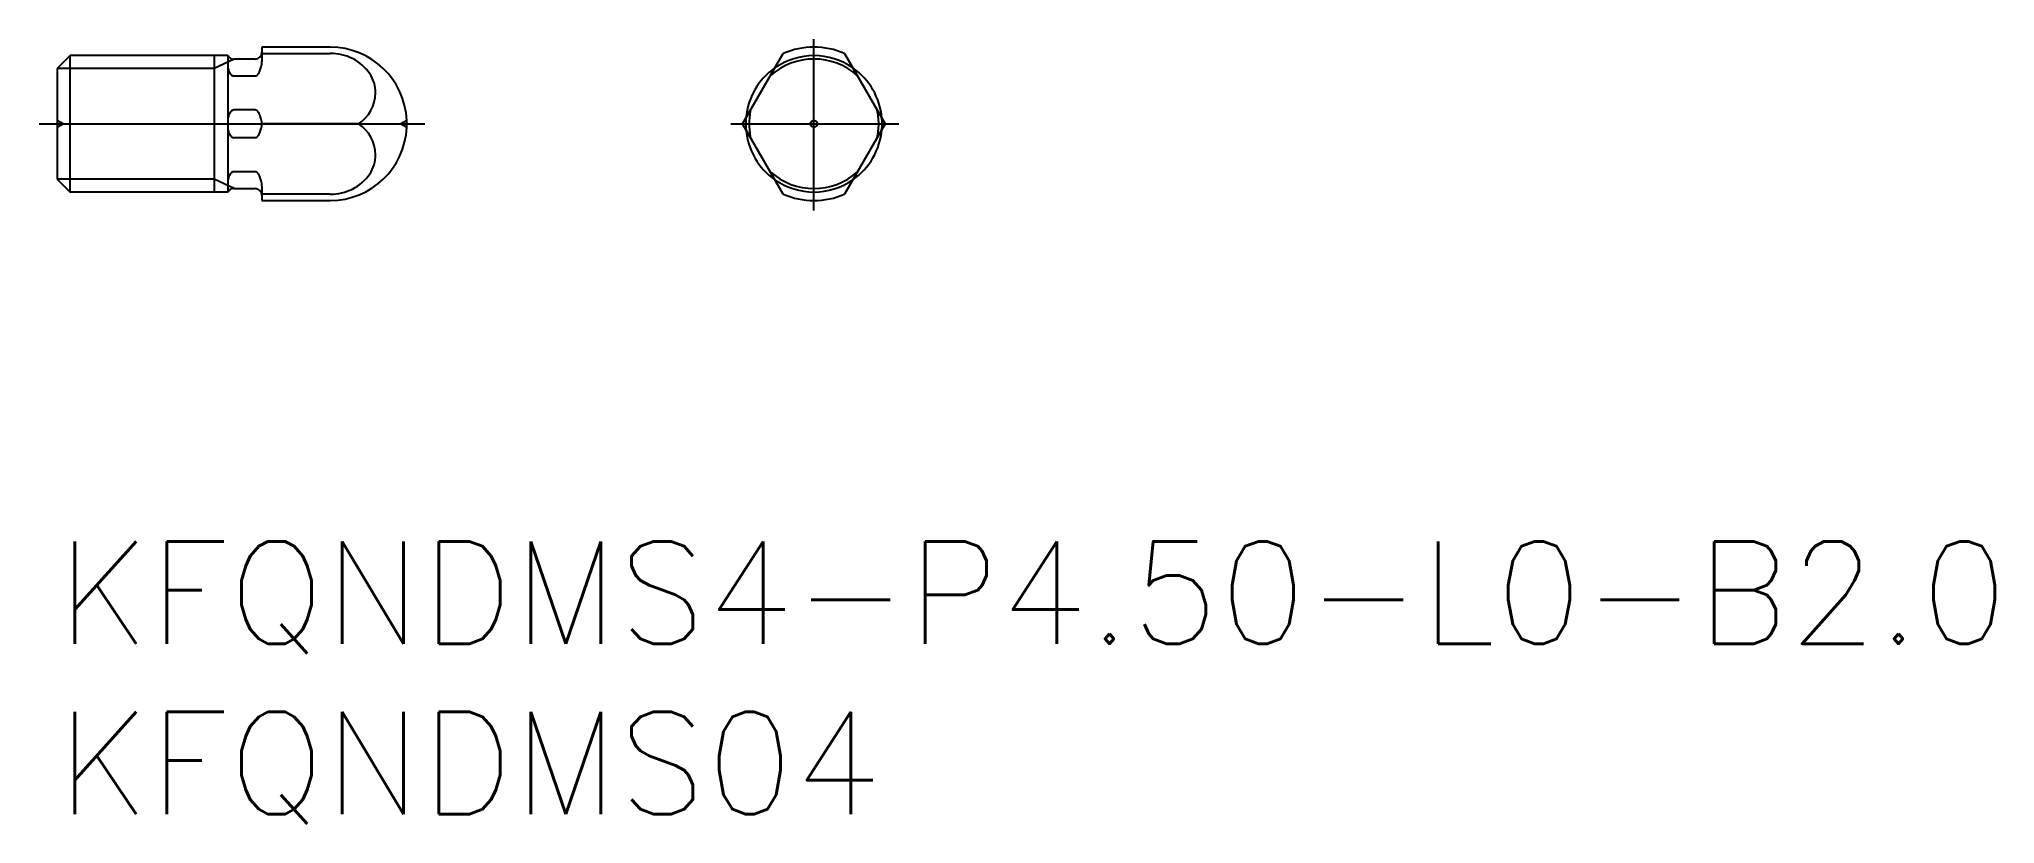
# Model space of a CAD drawing. Extents: x -0.5 to 56.8, y -8.3 to 14.7.
import ezdxf

# ---------------------------------------------------------------- set-up
doc = ezdxf.new("R2010")
doc.units = 0
doc.header["$LTSCALE"] = 0.5
doc.linetypes.add('CENTER', pattern=[50.8, 31.75, -6.35, 6.35, -6.35])
doc.linetypes.add('DASHED', pattern=[19.05, 12.7, -6.35])
for name, color, linetype in [('MSM_CENTER', 1, 'CENTER'), ('MSM_CONTINUOUS', 7, 'CONTINUOUS'), ('MSM_DASHED', 4, 'DASHED'), ('MSM_NARROW', 5, 'CONTINUOUS'), ('MSM_PART_NUMBER', 7, 'CONTINUOUS')]:
    doc.layers.add(name, color=color, linetype=linetype)
doc.styles.get("Standard").update_dxf_attribs({"font": 'txt.shx', "height": 3, "bigfont": 'bigfont.shx'})

msp = doc.modelspace()

# ---------------------------------------------------------------- linework, layer by layer
at = {"layer": 'MSM_CENTER'}
for p, q in [((22.191, 9.703), (22.191, 14.735)), ((-0.534, 12.25), (10.784, 12.25)), ((19.751, 12.25), (24.686, 12.25))]:
    msp.add_line(p, q, dxfattribs=at)
at = {"layer": 'MSM_CONTINUOUS'}
for p, q in [((8, 14.5), (6, 14.5)), ((6, 14.5), (6, 14.077)), ((0.379, 14.25), (0, 13.871)), ((0, 13.871), (0, 10.629)), ((5, 14.25), (0.379, 14.25)), ((0.379, 10.25), (0.379, 14.25)), ((5, 14.25), (5, 10.25)), ((5.8, 14.15), (5.173, 14.15)), ((6, 14.312), (8, 14.312)), ((20.1, 12.25), (21.291, 14.312)), ((23.091, 14.312), (24.281, 12.25)), ((5.173, 13.654), (5.8, 13.654)), ((5.8, 12.656), (5.173, 12.656)), ((8.832, 12.25), (6, 12.25)), ((10.248, 12.151), (10.248, 12.349)), ((21.291, 10.188), (20.1, 12.25)), ((24.281, 12.25), (23.091, 10.188)), ((5.173, 11.844), (5.8, 11.844)), ((0, 10.629), (0.379, 10.25)), ((5.8, 10.846), (5.173, 10.846)), ((5.173, 10.35), (5.8, 10.35)), ((6, 10.423), (6, 10)), ((5, 10.25), (0.379, 10.25)), ((8, 10.188), (6, 10.188)), ((6, 10), (8, 10))]:
    msp.add_line(p, q, dxfattribs=at)
msp.add_circle((22.191, 12.25), 0.0987, dxfattribs=at)
for centre, radius, start, end in [((5.8, 14.35), 0.2, 270, 0), ((8, 12.25), 2.25, 2.51541, 90), ((22.191, 12.25), 2.25, 66.42182, 113.57818), ((5.173, 14.35), 0.2, 210, 270), ((5.654, 14.075), 0.679, 195.69323, 204.36132), ((5.401, 13.955), 0.4, 203.58086, 219.91124), ((5.559, 13.962), 0.415, 322.37333, 337.16492), ((5.118, 14.141), 0.891, 337.58628, 345.93907), ((5.333, 14.079), 0.667, 346.66119, 359.82321), ((8.036, 12.939), 1.373, 34.58351, 91.5002), ((22.191, 12.25), 2, 124.85714, 175.14286), ((22.191, 12.25), 2, 4.85714, 55.14286), ((5.219, 13.805), 0.164, 220.78706, 236.77881), ((5.175, 13.736), 0.0822, 236.23551, 268.86527), ((5.798, 13.739), 0.0851, 271.47463, 307.68912), ((5.738, 13.823), 0.188, 306.47113, 322.76403), ((8.297, 13.15), 1.039, 0.26723, 33.15599), ((5.219, 12.505), 0.164, 123.22119, 139.21294), ((5.175, 12.574), 0.0822, 91.13473, 123.76449), ((5.798, 12.571), 0.0851, 52.31088, 88.52537), ((5.738, 12.488), 0.188, 37.23597, 53.52887), ((8.228, 13.179), 1.108, 303.01869, 358.76241), ((5.654, 12.236), 0.679, 155.63868, 164.30677), ((5.654, 12.264), 0.679, 195.69323, 204.36132), ((5.401, 12.356), 0.4, 140.08876, 156.41914), ((5.559, 12.348), 0.415, 22.83508, 37.62667), ((5.118, 12.169), 0.891, 14.06093, 22.41372), ((5.118, 12.331), 0.891, 337.58628, 345.93907), ((5.333, 12.232), 0.667, 0.17679, 13.33881), ((5.333, 12.268), 0.667, 346.66119, 359.82321), ((8, 12.25), 2.25, 270, 357.48459), ((8.228, 11.321), 1.108, 1.23759, 56.98131), ((22.191, 12.25), 2, 184.85714, 235.14286), ((22.191, 12.25), 2, 304.85714, 355.14286), ((5.401, 12.144), 0.4, 203.58086, 219.91124), ((5.219, 11.995), 0.164, 220.78706, 236.77881), ((5.175, 11.926), 0.0822, 236.23551, 268.86527), ((5.798, 11.929), 0.0851, 271.47463, 307.68912), ((5.738, 12.012), 0.188, 306.47113, 322.76403), ((5.559, 12.152), 0.415, 322.37333, 337.16492), ((8.297, 11.35), 1.039, 326.84401, 359.73277), ((5.654, 10.425), 0.679, 155.63868, 164.30677), ((5.173, 10.15), 0.2, 90, 150), ((5.401, 10.545), 0.4, 140.08876, 156.41914), ((5.219, 10.695), 0.164, 123.22119, 139.21294), ((5.175, 10.764), 0.0822, 91.13473, 123.76449), ((5.798, 10.761), 0.0851, 52.31088, 88.52537), ((5.8, 10.15), 0.2, 0, 90), ((5.738, 10.677), 0.188, 37.23597, 53.52887), ((5.559, 10.538), 0.415, 22.83508, 37.62667), ((5.118, 10.359), 0.891, 14.06093, 22.41372), ((5.333, 10.421), 0.667, 0.17679, 13.33881), ((8.036, 11.561), 1.373, 268.4998, 325.41649), ((22.191, 12.25), 2.25, 246.42182, 293.57818)]:
    msp.add_arc(centre, radius, start, end, dxfattribs=at)
at = {"layer": 'MSM_DASHED'}
for p, q in [((0.173, 12.25), (0, 12.35)), ((0, 12.15), (0.173, 12.25)), ((10.248, 12.349), (10.077, 12.25)), ((10.077, 12.25), (10.248, 12.151))]:
    msp.add_line(p, q, dxfattribs=at)
msp.add_circle((22.191, 12.25), 0.1, dxfattribs=at)
for radius, start, end in [(1.9, 47.65575, 132.34425), (2, 55.14286, 124.85714), (1.9, 167.65575, 192.34425), (1.9, 347.65575, 12.34425), (2, 175.14286, 184.85714), (2, 355.14286, 4.85714), (1.9, 227.65575, 312.34425), (2, 235.14286, 304.85714)]:
    msp.add_arc((22.191, 12.25), radius, start, end, dxfattribs=at)
at = {"layer": 'MSM_NARROW'}
for p, q in [((4.6, 13.871), (0, 13.871)), ((4.6, 14.25), (4.6, 10.25)), ((5.185, 14.15), (4.6, 13.871)), ((4.6, 10.629), (0, 10.629)), ((5.185, 10.35), (4.6, 10.629))]:
    msp.add_line(p, q, dxfattribs=at)

# ---------------------------------------------------------------- texts
at = {"layer": 'MSM_PART_NUMBER'}
for s, p in [('KFQNDMS4-P4.50-L0-B2.0', (0, -3)), ('KFQNDMS04', (0, -8))]:
    msp.add_text(s, height=3, dxfattribs=at).set_placement(p)

doc.saveas('drawing.dxf')
